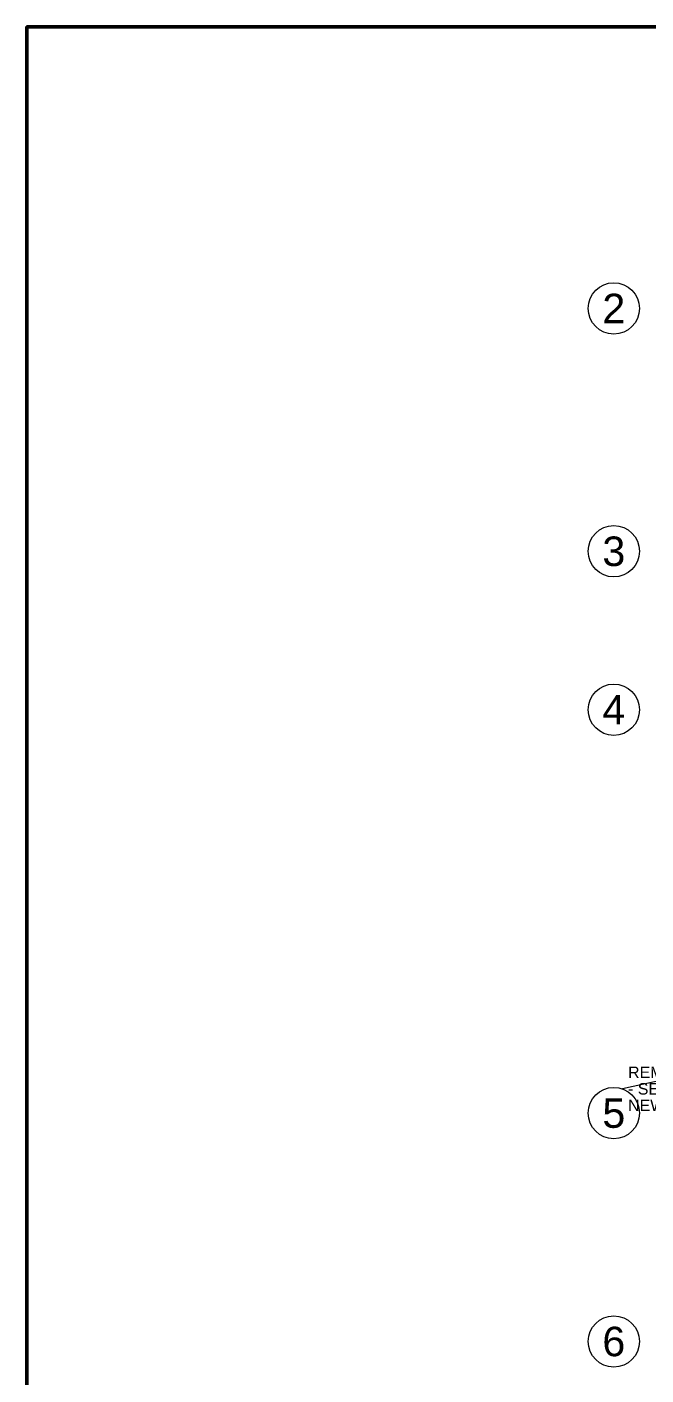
# Model space of a CAD drawing. Header units: millimetres. Extents: x 5 to 415, y 5 to 292.
# Drawn here: x 5 to 91.8, y 102.8 to 292 of the extents above; entities that cross this region are included whole.
import ezdxf
from ezdxf.enums import TextEntityAlignment as Align

# ---------------------------------------------------------------- set-up
doc = ezdxf.new("R2010")
doc.units = ezdxf.units.MM
for name, color, linetype, lineweight in [('0-SHEET', 7, 'CONTINUOUS', 50), ('A-GRID-TAG', 7, 'CONTINUOUS', 18), ('I-NOTE', 1, 'CONTINUOUS', 13)]:
    doc.layers.add(name, color=color, linetype=linetype, lineweight=lineweight)
doc.styles.get("Standard").update_dxf_attribs({"font": 'arial.ttf'})

msp = doc.modelspace()

# ---------------------------------------------------------------- linework, layer by layer
at = {"layer": '0-SHEET'}
msp.add_lwpolyline([(5, 5), (415, 5), (415, 292), (5, 292)], close=True, dxfattribs=at)
at = {"layer": 'A-GRID-TAG'}
for centre in [(87.3, 252.5), (87.3, 218.43), (87.3, 196.2), (87.3, 139.6), (87.3, 107.55)]:
    msp.add_circle(centre, 3.6, dxfattribs=at)
at = {"layer": 'I-NOTE', "color": 1}
msp.add_line((148.5, 156), (88.5, 143), dxfattribs=at)

# ---------------------------------------------------------------- texts
at = {"layer": 'A-GRID-TAG'}
for s, p in [('2', (87.3, 252.5)), ('3', (87.3, 218.43)), ('4', (87.3, 196.2)), ('5', (87.3, 139.6)), ('6', (87.3, 107.55))]:
    msp.add_text(s, height=4.14, dxfattribs=at).set_placement(p, align=Align.MIDDLE_CENTER)
at = {"layer": 'I-NOTE', "color": 1}
for s, p in [('REMOVE EXISTING FLOOR TILES & SKIRTING', (89.3, 145.32)), ('- SELF LEVELING', (89.3, 143)), ('NEW TILES: DONG PENG LING HUA BAI 900x1800', (89.3, 140.68))]:
    msp.add_text(s, height=1.6, dxfattribs=at).set_placement(p, align=Align.MIDDLE_LEFT)

doc.saveas('drawing.dxf')
